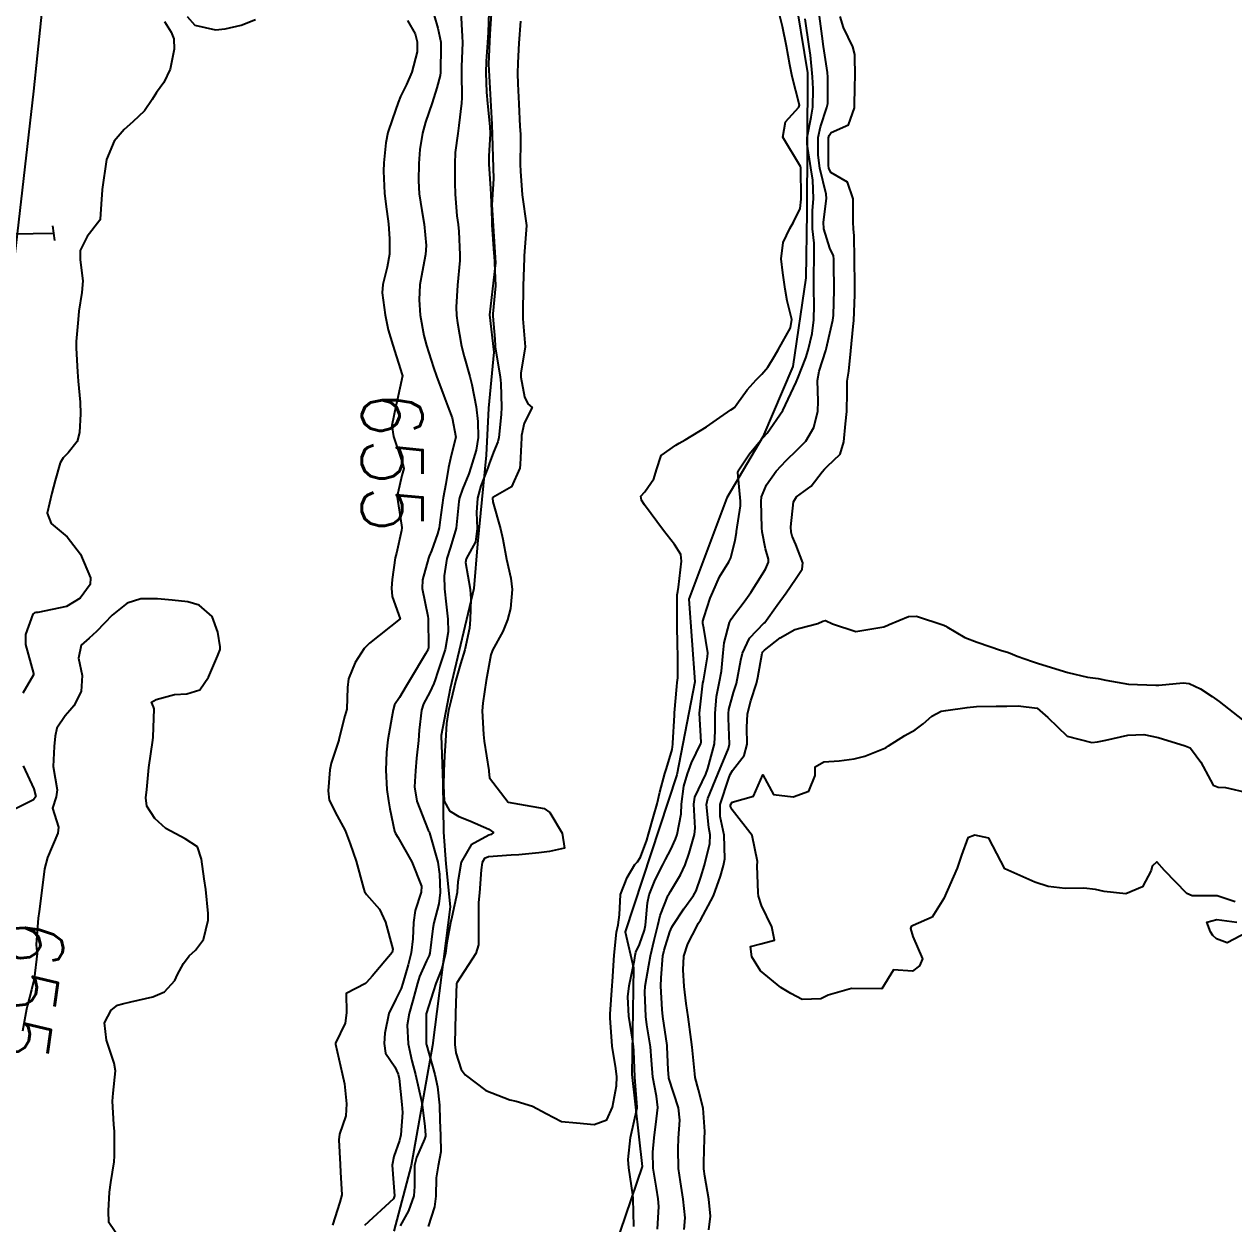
# Model space of a CAD drawing. Header units: metres. Extents: x 292545 to 299085, y 7450245 to 7463078.
# Drawn here: x 296687.5 to 296767.2, y 7461029.5 to 7461108.6 of the extents above; entities that cross this region are included whole.
import ezdxf
from ezdxf.enums import TextEntityAlignment as Align

# ---------------------------------------------------------------- set-up
doc = ezdxf.new("R2010")
doc.units = ezdxf.units.M
for name, color, linetype in [('Cotas', 45, 'Continuous'), ('Curvas de Nivel 1m', 11, 'Continuous'), ('Curvas de Nivel 5m', 15, 'Continuous'), ('Hidrografia', 140, 'Continuous'), ('Linha Férrea', 20, 'Continuous'), ('Pórtico', 62, 'Continuous')]:
    doc.layers.add(name, color=color, linetype=linetype)
doc.styles.add('Style-STANDARD', font='STANDARD.shx')

msp = doc.modelspace()

# ---------------------------------------------------------------- linework, layer by layer
at = {"layer": 'Curvas de Nivel 1m', "flags": 128}
for points, elevation in [([(296716.312, 7461109.355), (296716.399, 7461107.731), (296716.403, 7461107.354), (296716.357, 7461105.746), (296716.352, 7461105.354), (296716.376, 7461103.704), (296716.356, 7461103.354), (296716.177, 7461101.879), (296716.102, 7461101.356), (296715.94, 7461100.097), (296715.904, 7461099.358), (296715.905, 7461098.113), (296715.93, 7461097.357), (296716.049, 7461095.939), (296716.121, 7461095.358), (296716.17, 7461094.909), (296716.246, 7461093.355), (296716.235, 7461092.991), (296716.08, 7461091.358), (296716.006, 7461089.913), (296716.022, 7461089.358), (296716.078, 7461088.887), (296716.348, 7461087.353), (296716.523, 7461086.668), (296716.896, 7461085.346), (296717.024, 7461084.818), (296717.319, 7461083.342), (296717.418, 7461082.396), (296717.436, 7461081.34), (296717.304, 7461080.488), (296716.973, 7461079.345), (296716.832, 7461078.943), (296716.419, 7461077.92), (296716.212, 7461077.353), (296716.174, 7461077.117), (296716.004, 7461075.356), (296715.622, 7461074.114), (296715.386, 7461073.365), (296715.216, 7461072.232), (296715.231, 7461071.367), (296715.34, 7461070.352), (296715.456, 7461069.363), (296715.475, 7461068.533), (296715.272, 7461067.365), (296714.766, 7461065.861), (296714.609, 7461065.375), (296714.524, 7461065.121), (296714.261, 7461064.564), (296713.846, 7461063.787), (296713.707, 7461063.385), (296713.563, 7461062.053), (296713.505, 7461061.387), (296713.389, 7461060.211), (296713.308, 7461059.389), (296713.243, 7461058.334), (296713.409, 7461057.388), (296714.154, 7461055.464), (296714.186, 7461055.412), (296714.215, 7461055.379), (296714.242, 7461055.289), (296714.793, 7461053.373), (296714.907, 7461052.58), (296714.942, 7461051.372), (296714.851, 7461050.616), (296714.536, 7461049.375), (296714.462, 7461048.991), (296714.257, 7461047.378), (296714.215, 7461047.215), (296714.048, 7461046.868), (296713.579, 7461045.843), (296713.445, 7461045.386), (296713.151, 7461044.26), (296712.891, 7461043.391), (296712.774, 7461042.62), (296712.83, 7461041.392), (296713.073, 7461040.288), (296713.328, 7461039.386), (296713.71, 7461037.618), (296713.747, 7461037.382), (296713.922, 7461035.957), (296713.983, 7461035.379), (296713.979, 7461035.313), (296713.91, 7461035.122), (296713.38, 7461033.903), (296713.261, 7461033.386), (296713.263, 7461031.995), (296713.2, 7461031.387), (296712.868, 7461030.41), (296712.299, 7461029.403)], 653), ([(296718.15, 7461109.336), (296718.101, 7461108.015), (296718.054, 7461107.337), (296717.98, 7461106.112), (296717.955, 7461105.338), (296717.99, 7461104.078), (296718.051, 7461103.337), (296718.222, 7461101.813), (296718.234, 7461101.335), (296718.145, 7461099.868), (296718.144, 7461099.335), (296718.256, 7461097.735), (296718.278, 7461097.334), (296718.339, 7461095.621), (296718.355, 7461095.333), (296718.484, 7461093.451), (296718.491, 7461093.331), (296718.583, 7461091.33), (296718.419, 7461089.467), (296718.416, 7461089.331), (296718.538, 7461087.816), (296718.57, 7461087.366), (296718.57, 7461087.329), (296718.573, 7461087.289), (296718.883, 7461085.326), (296718.93, 7461084.894), (296718.985, 7461083.325), (296718.957, 7461082.846), (296718.802, 7461081.327), (296718.741, 7461081.045), (296718.449, 7461080.373), (296718.169, 7461079.601), (296718.076, 7461079.334), (296717.611, 7461078.148), (296717.393, 7461077.34), (296717.346, 7461076.398), (296717.386, 7461075.34), (296717.261, 7461074.46), (296716.664, 7461073.347), (296716.611, 7461073.097), (296716.926, 7461071.344), (296716.96, 7461070.717), (296716.928, 7461069.344), (296716.869, 7461068.783), (296716.564, 7461067.347), (296716.284, 7461066.425), (296715.977, 7461065.354), (296715.64, 7461063.971), (296715.49, 7461063.361), (296715.367, 7461062.496), (296715.296, 7461061.364), (296715.222, 7461060.374), (296715.175, 7461059.365), (296715.153, 7461058.406), (296715.215, 7461057.37), (296715.553, 7461056.752), (296716.163, 7461056.371), (296716.89, 7461056.079), (296718.155, 7461055.545), (296718.462, 7461055.327), (296718.299, 7461055.18), (296718.15, 7461055.138), (296716.978, 7461054.51), (296716.321, 7461053.357), (296716.11, 7461052.076), (296716.06, 7461051.404), (296716.052, 7461051.361), (296715.715, 7461049.735), (296715.634, 7461049.364), (296715.39, 7461048.04), (296715.288, 7461047.368), (296715.045, 7461046.368), (296714.667, 7461045.374), (296714.505, 7461044.898), (296714.013, 7461043.38), (296714.022, 7461041.38), (296714.033, 7461041.329), (296714.597, 7461039.374), (296714.765, 7461038.558), (296714.899, 7461037.37), (296714.918, 7461036.38), (296714.969, 7461035.369), (296714.981, 7461034.291), (296714.806, 7461033.371), (296714.687, 7461032.566), (296714.664, 7461031.372), (296714.566, 7461030.663), (296714.146, 7461029.377)], 652), ([(296696.784, 7461108.723), (296697.231, 7461108.037), (296697.398, 7461107.581), (296697.427, 7461106.916), (296697.168, 7461105.584), (296696.734, 7461104.713), (296696.259, 7461104.064), (296695.987, 7461103.597), (296695.472, 7461102.846), (296694.708, 7461102.112), (296694.142, 7461101.618), (296693.481, 7461100.838), (296692.96, 7461099.636), (296692.676, 7461097.662), (296692.675, 7461097.64), (296692.674, 7461097.618), (296692.644, 7461097.021), (296692.551, 7461095.714), (296692.525, 7461095.641), (296691.692, 7461094.569), (296691.242, 7461093.654), (296691.225, 7461093.025), (296691.402, 7461091.652), (296691.335, 7461090.889), (296691.143, 7461089.654), (296691.093, 7461089.109), (296690.97, 7461087.656), (296690.968, 7461087.216), (296691.065, 7461085.654), (296691.113, 7461085.045), (296691.229, 7461083.653), (296691.247, 7461082.88), (296691.192, 7461081.653), (296691.041, 7461081.067), (296690.449, 7461080.315), (296690.112, 7461079.998), (296689.923, 7461079.665), (296689.599, 7461078.494), (296689.366, 7461077.67), (296689.058, 7461076.339), (296689.333, 7461075.676), (296690.38, 7461074.781), (296691.252, 7461073.651), (296691.91, 7461072.081), (296691.9, 7461071.644), (296691.239, 7461070.746), (296690.328, 7461070.199), (296688.452, 7461069.816), (296688.324, 7461069.814), (296688.222, 7461069.793), (296688.125, 7461069.692), (296687.632, 7461068.368), (296687.626, 7461067.697), (296688.171, 7461065.794), (296688.154, 7461065.691), (296687.455, 7461064.504)], 656), ([(296714.547, 7461109.13), (296714.782, 7461108.298), (296714.979, 7461107.368), (296714.994, 7461107.144), (296714.959, 7461105.368), (296714.938, 7461105.171), (296714.733, 7461104.371), (296714.415, 7461103.375), (296713.982, 7461102.103), (296713.771, 7461101.384), (296713.606, 7461100.31), (296713.544, 7461099.387), (296713.517, 7461098.242), (296713.558, 7461097.386), (296713.74, 7461096.285), (296713.895, 7461095.387), (296714.015, 7461093.98), (296713.983, 7461093.386), (296713.766, 7461092.213), (296713.607, 7461091.39), (296713.549, 7461090.409), (296713.631, 7461089.389), (296713.868, 7461088.059), (296714.044, 7461087.385), (296714.511, 7461085.944), (296714.706, 7461085.377), (296715.186, 7461084.066), (296715.449, 7461083.366), (296715.739, 7461082.625), (296715.98, 7461081.357), (296715.67, 7461080.136), (296715.49, 7461079.364), (296715.326, 7461078.27), (296715.133, 7461077.369), (296714.942, 7461075.915), (296714.876, 7461075.373), (296714.774, 7461074.987), (296714.37, 7461073.863), (296714.225, 7461073.522), (296714.169, 7461073.382), (296713.779, 7461071.955), (296713.767, 7461071.386), (296714.13, 7461069.567), (296714.155, 7461069.382), (296714.167, 7461067.508), (296714.142, 7461067.382), (296713.987, 7461067.08), (296712.966, 7461065.393), (296712.714, 7461064.948), (296712.255, 7461064.207), (296711.934, 7461063.718), (296711.837, 7461063.406), (296711.751, 7461062.921), (296711.505, 7461061.411), (296711.406, 7461060.603), (296711.357, 7461059.413), (296711.44, 7461058.155), (296711.532, 7461057.41), (296711.627, 7461056.868), (296711.941, 7461055.403), (296711.995, 7461055.246), (296712.149, 7461055.002), (296713.074, 7461053.391), (296713.71, 7461051.782), (296713.696, 7461051.384), (296713.299, 7461050.18), (296713.184, 7461049.389), (296713.136, 7461048.32), (296713.028, 7461047.39), (296712.828, 7461046.609), (296712.494, 7461045.395), (296712.384, 7461045.042), (296712.022, 7461044.334), (296711.569, 7461043.407), (296711.308, 7461042.096), (296711.249, 7461041.411), (296711.35, 7461040.782), (296711.968, 7461039.875), (296712.182, 7461039.398), (296712.245, 7461039.112), (296712.427, 7461037.395), (296712.457, 7461036.873), (296712.356, 7461035.396), (296712.269, 7461035.036), (296711.899, 7461033.984), (296711.784, 7461033.402), (296711.876, 7461032.248), (296711.93, 7461031.399), (296711.861, 7461031.197), (296709.96, 7461029.429)], 654), ([(296720.232, 7461108.753), (296720.124, 7461107.31), (296720.053, 7461106.011), (296720.03, 7461105.311), (296720.054, 7461104.628), (296720.128, 7461103.309), (296720.19, 7461101.818), (296720.225, 7461101.307), (296720.236, 7461100.854), (296720.22, 7461099.307), (296720.227, 7461098.865), (296720.332, 7461097.305), (296720.623, 7461095.3), (296720.474, 7461093.302), (296720.464, 7461093.165), (296720.409, 7461091.303), (296720.387, 7461089.471), (296720.386, 7461089.303), (296720.392, 7461089.143), (296720.533, 7461087.3), (296720.246, 7461085.574), (296720.251, 7461085.313), (296720.49, 7461084.014), (296720.722, 7461083.543), (296721.004, 7461083.302), (296720.473, 7461082.281), (296720.303, 7461081.473), (296720.291, 7461081.312), (296720.205, 7461079.543), (296720.18, 7461079.313), (296719.647, 7461078.091), (296718.413, 7461077.384), (296718.39, 7461077.353), (296718.387, 7461077.33), (296718.411, 7461077.103), (296718.911, 7461075.325), (296719.06, 7461074.646), (296719.317, 7461073.32), (296719.599, 7461072.069), (296719.689, 7461071.317), (296719.575, 7461070.067), (296719.386, 7461069.319), (296719.077, 7461068.551), (296718.398, 7461067.329), (296718.362, 7461067.26), (296718.29, 7461067.025), (296717.965, 7461065.333), (296717.742, 7461063.843), (296717.712, 7461063.335), (296717.786, 7461061.776), (296717.832, 7461061.334), (296718.144, 7461059.39), (296718.156, 7461059.33), (296718.197, 7461058.914), (296719.431, 7461057.317), (296720.172, 7461057.193), (296721.781, 7461056.898), (296722.166, 7461056.632), (296722.973, 7461055.272), (296723.124, 7461054.285), (296722.135, 7461054.059), (296721.439, 7461053.984), (296720.131, 7461053.855), (296719.624, 7461053.821), (296718.129, 7461053.72), (296717.852, 7461053.609), (296717.704, 7461053.336), (296717.643, 7461052.862), (296717.533, 7461051.339), (296717.475, 7461050.718), (296717.473, 7461049.339), (296717.477, 7461047.924), (296717.292, 7461047.341), (296716.033, 7461045.409), (296716.024, 7461045.369), (296715.963, 7461043.411), (296715.963, 7461043.36), (296715.906, 7461041.439), (296715.908, 7461041.361), (296715.977, 7461040.813), (296716.324, 7461039.712), (296716.581, 7461039.351), (296717.948, 7461038.328), (296719.533, 7461037.72), (296719.938, 7461037.62), (296721.014, 7461037.299), (296721.928, 7461036.812), (296722.936, 7461036.287), (296723.922, 7461036.194), (296725.081, 7461036.088), (296725.924, 7461036.387), (296726.283, 7461037.235), (296726.552, 7461038.633), (296726.572, 7461039.231), (296726.507, 7461039.77), (296726.263, 7461041.236), (296726.148, 7461043.101), (296726.138, 7461043.238), (296726.135, 7461043.359), (296726.274, 7461045.236), (296726.298, 7461045.498), (296726.398, 7461047.235), (296726.557, 7461048.752), (296726.673, 7461049.231), (296726.757, 7461049.897), (296726.82, 7461051.229), (296727.253, 7461052.361), (296727.764, 7461053.215), (296727.946, 7461053.392), (296728.13, 7461053.699), (296728.546, 7461054.807), (296728.666, 7461055.205), (296728.987, 7461056.379), (296729.236, 7461057.199), (296729.419, 7461057.963), (296729.747, 7461059.195), (296729.858, 7461059.542), (296730.219, 7461060.789), (296730.267, 7461061.145), (296730.267, 7461061.19), (296730.375, 7461063.055), (296730.383, 7461063.189), (296730.518, 7461064.938), (296730.555, 7461065.186), (296730.599, 7461065.508), (296730.584, 7461067.186), (296730.572, 7461067.462), (296730.548, 7461069.186), (296730.559, 7461070.967), (296730.589, 7461071.186), (296730.643, 7461071.482), (296730.831, 7461073.183), (296730.8, 7461073.617), (296730.379, 7461074.289), (296729.647, 7461075.197), (296728.41, 7461076.892), (296728.204, 7461077.212), (296728.156, 7461077.472), (296728.418, 7461077.762), (296729.022, 7461078.609), (296729.193, 7461079.202), (296729.498, 7461080.148), (296730.458, 7461080.831), (296730.692, 7461080.954), (296731.082, 7461081.181), (296732.472, 7461082.025), (296733.135, 7461082.494), (296734.09, 7461083.144), (296734.317, 7461083.31), (296734.487, 7461083.518), (296735.162, 7461084.467), (296735.76, 7461085.127), (296736.137, 7461085.495), (296736.516, 7461085.973), (296736.951, 7461086.689), (296737.197, 7461087.11), (296738.009, 7461088.559), (296738.103, 7461089.097), (296737.804, 7461090.341), (296737.67, 7461091.099), (296737.505, 7461092.185), (296737.403, 7461093.102), (296737.532, 7461094.182), (296737.969, 7461095.097), (296738.22, 7461095.503), (296738.643, 7461096.411), (296738.715, 7461097.027), (296738.717, 7461097.089), (296738.7, 7461099.062), (296738.698, 7461099.09), (296738.674, 7461099.187), (296737.505, 7461101.102), (296737.678, 7461102.131), (296738.57, 7461103.092), (296738.597, 7461103.219), (296738.113, 7461105.096), (296737.97, 7461105.878), (296737.745, 7461107.1), (296737.49, 7461108.395), (296737.31, 7461109.105)], 651), ([(296727.688, 7461029.378), (296727.657, 7461031.222), (296727.635, 7461031.454), (296727.365, 7461033.225), (296727.332, 7461033.792), (296727.483, 7461035.224), (296727.909, 7461037.186), (296727.918, 7461037.21), (296727.915, 7461037.228), (296727.765, 7461039.213), (296727.703, 7461040.937), (296727.683, 7461041.215), (296727.629, 7461041.575), (296727.376, 7461043.22), (296727.306, 7461044.501), (296727.386, 7461045.22), (296727.747, 7461046.912), (296727.787, 7461047.214), (296727.838, 7461047.432), (296728.064, 7461047.938), (296728.398, 7461048.887), (296728.46, 7461049.206), (296728.607, 7461050.696), (296728.715, 7461051.204), (296729.106, 7461052.207), (296729.603, 7461053.195), (296729.788, 7461053.534), (296730.138, 7461054.187), (296730.449, 7461054.886), (296730.546, 7461055.186), (296730.807, 7461056.543), (296730.845, 7461057.183), (296731, 7461058.373), (296731.237, 7461059.18), (296731.491, 7461059.896), (296732.106, 7461061.171), (296732.131, 7461061.264), (296732.028, 7461063.172), (296732.034, 7461063.384), (296732.248, 7461065.16), (296732.274, 7461065.31), (296732.558, 7461066.89), (296732.565, 7461067.157), (296732.309, 7461068.778), (296732.239, 7461069.088), (296732.231, 7461069.161), (296732.239, 7461069.236), (296732.318, 7461069.527), (296732.734, 7461070.759), (296732.889, 7461071.155), (296733.34, 7461072.163), (296733.956, 7461073.144), (296734.094, 7461073.415), (296734.377, 7461074.577), (296734.457, 7461075.065), (296734.468, 7461075.139), (296734.72, 7461076.825), (296734.728, 7461077.137), (296734.555, 7461079.016), (296734.571, 7461079.139), (296735.317, 7461080.264), (296736.041, 7461081.124), (296736.241, 7461081.347), (296736.468, 7461081.621), (296737.512, 7461083.105), (296738.381, 7461084.971), (296738.434, 7461085.091), (296738.459, 7461085.135), (296738.505, 7461085.229), (296739.026, 7461086.584), (296739.177, 7461087.084), (296739.433, 7461088.192), (296739.557, 7461089.08), (296739.567, 7461090.075), (296739.558, 7461091.08), (296739.553, 7461092.116), (296739.577, 7461093.08), (296739.562, 7461094.132), (296739.472, 7461095.082), (296739.464, 7461096.258), (296739.53, 7461097.081), (296739.477, 7461098.269), (296739.347, 7461099.083), (296739.117, 7461100.657), (296739.121, 7461101.086), (296739.369, 7461102.428), (296739.483, 7461103.082), (296739.513, 7461104.305), (296739.468, 7461105.083), (296739.322, 7461106.519), (296739.243, 7461107.085), (296738.971, 7461108.907)], 652), ([(296729.245, 7461029.199), (296729.347, 7461030.686), (296729.299, 7461031.198), (296729.187, 7461031.886), (296728.98, 7461033.204), (296728.956, 7461034.257), (296729.03, 7461035.203), (296729.194, 7461036.47), (296729.273, 7461037.197), (296729.192, 7461037.95), (296728.944, 7461039.2), (296728.854, 7461040.321), (296728.787, 7461041.202), (296728.549, 7461042.66), (296728.484, 7461043.205), (296728.426, 7461044.809), (296728.453, 7461045.206), (296728.676, 7461046.575), (296728.788, 7461047.203), (296729.042, 7461048.227), (296729.277, 7461049.198), (296729.436, 7461049.85), (296729.968, 7461051.191), (296730.014, 7461051.281), (296730.105, 7461051.436), (296730.777, 7461052.523), (296731.079, 7461053.18), (296731.35, 7461053.963), (296731.702, 7461055.175), (296731.738, 7461055.593), (296731.641, 7461057.175), (296731.708, 7461057.647), (296732.195, 7461058.661), (296732.435, 7461059.167), (296732.571, 7461059.529), (296733.002, 7461061.158), (296733.06, 7461061.986), (296733.048, 7461063.158), (296733.143, 7461064.267), (296733.318, 7461065.15), (296733.476, 7461065.953), (296733.589, 7461067.147), (296733.646, 7461067.8), (296733.998, 7461069.143), (296734.1, 7461069.358), (296734.321, 7461069.68), (296734.964, 7461070.503), (296735.404, 7461071.129), (296735.764, 7461071.711), (296736.358, 7461072.663), (296736.569, 7461073.117), (296736.563, 7461073.315), (296736.372, 7461073.99), (296736.142, 7461075.122), (296736.123, 7461075.386), (296736.074, 7461077.123), (296736.107, 7461077.432), (296736.424, 7461078.204), (296737.06, 7461079.111), (296737.728, 7461079.816), (296738.454, 7461080.516), (296738.747, 7461080.799), (296739.014, 7461081.084), (296739.555, 7461081.996), (296739.821, 7461083.077), (296739.84, 7461083.725), (296739.79, 7461085.077), (296739.894, 7461085.695), (296740.332, 7461087.072), (296740.375, 7461087.231), (296740.541, 7461087.927), (296740.811, 7461089.066), (296740.85, 7461089.36), (296740.889, 7461091.065), (296740.874, 7461092.791), (296740.873, 7461093.066), (296740.837, 7461093.299), (296740.61, 7461093.792), (296740.219, 7461095.074), (296740.198, 7461095.506), (296740.39, 7461097.073), (296740.369, 7461097.36), (296739.956, 7461099.077), (296739.832, 7461099.928), (296739.841, 7461101.079), (296739.98, 7461101.801), (296740.416, 7461103.073), (296740.464, 7461103.334), (296740.478, 7461105.073), (296740.454, 7461105.365), (296740.195, 7461107.076), (296740.095, 7461107.755), (296739.916, 7461109.079)], 653), ([(296731.013, 7461029.178), (296731.083, 7461029.945), (296730.956, 7461031.179), (296730.759, 7461032.302), (296730.641, 7461033.183), (296730.61, 7461034.479), (296730.646, 7461035.183), (296730.729, 7461036.378), (296730.647, 7461037.183), (296730.011, 7461039.141), (296730.003, 7461039.19), (296729.968, 7461039.685), (296729.902, 7461041.191), (296729.888, 7461041.288), (296729.604, 7461043.194), (296729.553, 7461043.659), (296729.478, 7461045.196), (296729.497, 7461045.737), (296729.613, 7461047.194), (296729.686, 7461047.566), (296730.077, 7461048.785), (296730.197, 7461049.073), (296730.267, 7461049.188), (296730.989, 7461050.286), (296731.624, 7461051.175), (296731.797, 7461051.482), (296732.115, 7461052.371), (296732.351, 7461053.167), (296732.705, 7461054.601), (296732.716, 7461055.162), (296732.638, 7461055.643), (296732.493, 7461057.165), (296732.575, 7461057.562), (296733.239, 7461059.154), (296733.932, 7461060.857), (296733.994, 7461061.143), (296733.934, 7461062.838), (296733.928, 7461063.145), (296733.963, 7461063.427), (296734.264, 7461064.543), (296734.412, 7461064.998), (296734.45, 7461065.138), (296734.75, 7461066.674), (296734.852, 7461067.134), (296735.307, 7461068.126), (296736.289, 7461069.12), (296736.313, 7461069.149), (296737.144, 7461070.294), (296737.718, 7461071.099), (296738.352, 7461072.01), (296738.784, 7461072.66), (296738.837, 7461073.085), (296738.375, 7461074.289), (296738.129, 7461074.843), (296738.059, 7461075.095), (296738.036, 7461075.447), (296738.206, 7461077.093), (296738.416, 7461077.415), (296739.374, 7461078.13), (296740.103, 7461079.073), (296740.251, 7461079.256), (296740.438, 7461079.412), (296741.282, 7461080.23), (296741.535, 7461081.054), (296741.645, 7461082.222), (296741.732, 7461083.051), (296741.752, 7461084.308), (296741.749, 7461085.051), (296741.858, 7461085.704), (296741.996, 7461087.048), (296742.135, 7461088.633), (296742.177, 7461089.046), (296742.243, 7461090.719), (296742.248, 7461091.045), (296742.242, 7461091.381), (296742.237, 7461093.045), (296742.209, 7461094.636), (296742.16, 7461095.047), (296742.133, 7461095.544), (296742.146, 7461097.048), (296741.763, 7461098.153), (296740.67, 7461098.784), (296740.529, 7461099.071), (296740.51, 7461099.236), (296740.527, 7461101.072), (296740.551, 7461101.215), (296740.698, 7461101.422), (296741.831, 7461101.928), (296742.231, 7461103.047), (296742.248, 7461104.557), (296742.264, 7461105.047), (296742.26, 7461106.549), (296742.129, 7461107.05), (296741.515, 7461108.325), (296741.28, 7461109.063)], 654), ([(296767.304, 7461050.748), (296766.107, 7461051.155), (296764.458, 7461051.137), (296764.108, 7461051.294), (296762.633, 7461052.805), (296762.132, 7461053.392), (296761.837, 7461053.103), (296761.756, 7461052.814), (296761.196, 7461051.735), (296760.107, 7461051.282), (296758.679, 7461051.422), (296758.11, 7461051.573), (296757.328, 7461051.65), (296756.11, 7461051.633), (296754.976, 7461051.762), (296754.114, 7461052.055), (296752.123, 7461052.93), (296751.067, 7461054.941), (296750.155, 7461055.152), (296749.685, 7461054.957), (296749.271, 7461053.828), (296748.979, 7461052.967), (296748.103, 7461050.98), (296747.335, 7461049.743), (296746.085, 7461049.19), (296745.969, 7461049.116), (296745.914, 7461049.002), (296746.075, 7461048.466), (296746.696, 7461046.994), (296746.516, 7461046.528), (296746.045, 7461046.178), (296744.795, 7461046.263), (296744.033, 7461045.02), (296742.033, 7461045.05), (296740.485, 7461044.607), (296740.022, 7461044.371), (296738.787, 7461044.323), (296738.027, 7461044.719), (296737.387, 7461045.106), (296736.044, 7461046.2), (296735.468, 7461047.126), (296735.381, 7461047.809), (296736.066, 7461047.977), (296736.964, 7461048.216), (296736.793, 7461049.113), (296736.097, 7461050.509), (296735.905, 7461051.122), (296735.893, 7461051.334), (296735.828, 7461053.123), (296735.836, 7461053.414), (296735.491, 7461055.127), (296734.17, 7461056.816), (296734.059, 7461057.029), (296734.06, 7461057.142), (296734.175, 7461057.314), (296735.585, 7461057.719), (296736.193, 7461059.12), (296736.899, 7461057.828), (296738.179, 7461057.662), (296739.214, 7461058.048), (296739.63, 7461059.076), (296739.637, 7461059.64), (296740.206, 7461059.963), (296741.228, 7461060.04), (296742.21, 7461060.172), (296742.901, 7461060.352), (296744.221, 7461060.872), (296744.32, 7461060.92), (296744.473, 7461061.018), (296745.539, 7461061.698), (296746.234, 7461062.079), (296746.76, 7461062.472), (296747.323, 7461062.989), (296747.929, 7461063.302), (296748.249, 7461063.353), (296749.655, 7461063.556), (296750.253, 7461063.62), (296751.551, 7461063.639), (296752.253, 7461063.631), (296753.002, 7461063.67), (296754.249, 7461063.501), (296754.963, 7461062.893), (296756.231, 7461061.653), (296757.852, 7461061.238), (296758.227, 7461061.284), (296758.784, 7461061.408), (296760.232, 7461061.732), (296761.275, 7461061.777), (296762.231, 7461061.581), (296763.999, 7461061.019), (296764.224, 7461060.947), (296764.325, 7461060.89), (296764.421, 7461060.787), (296765.047, 7461059.941), (296765.676, 7461058.768), (296765.858, 7461058.433), (296766.188, 7461058.295), (296766.658, 7461058.285), (296768.185, 7461057.923)], 656), ([(296687.482, 7461059.697), (296688.181, 7461058.2), (296688.306, 7461057.688), (296688.171, 7461057.461), (296686.981, 7461056.886)], 656), ([(296768.073, 7461048.74), (296766.766, 7461048.053), (296766.068, 7461048.31), (296765.836, 7461048.529), (296765.674, 7461048.766), (296765.44, 7461049.412), (296766.085, 7461049.597), (296767.417, 7461049.413)], 656)]:
    msp.add_lwpolyline(points, dxfattribs=dict(at, elevation=elevation))
at = {"layer": 'Curvas de Nivel 5m', "elevation": 655, "flags": 128}
for points in [[(296698.283, 7461109.063), (296698.782, 7461108.49), (296700.137, 7461108.189), (296700.78, 7461108.248), (296701.83, 7461108.482), (296702.786, 7461108.869)], [(296712.787, 7461108.805), (296713.296, 7461107.91), (296713.438, 7461107.39), (296713.419, 7461106.734), (296713.081, 7461105.395), (296712.735, 7461104.575), (296712.333, 7461103.798), (296712.184, 7461103.405), (296711.799, 7461102.316), (296711.503, 7461101.412), (296711.371, 7461100.728), (296711.228, 7461099.414), (296711.203, 7461098.88), (296711.27, 7461097.414), (296711.366, 7461096.688), (296711.531, 7461095.411), (296711.6, 7461094.424), (296711.607, 7461093.41), (296711.456, 7461092.55), (296711.161, 7461091.414), (296711.13, 7461090.859), (296711.311, 7461089.412), (296711.521, 7461088.433), (296711.821, 7461087.407), (296712.441, 7461085.463), (296712.455, 7461085.4), (296712.114, 7461083.779), (296712.019, 7461083.405), (296711.765, 7461082.112), (296711.866, 7461081.406), (296712.438, 7461079.717), (296712.534, 7461079.399), (296712.54, 7461079.291), (296712.427, 7461078.826), (296712.148, 7461077.671), (296712.121, 7461077.403), (296712.395, 7461075.564), (296712.419, 7461075.4), (296712.415, 7461075.377), (296712.39, 7461075.211), (296712.06, 7461073.711), (296711.99, 7461073.404), (296711.779, 7461071.976), (296711.747, 7461071.406), (296711.78, 7461070.851), (296712.313, 7461069.4), (296710.298, 7461067.778), (296710.107, 7461067.621), (296709.928, 7461067.434), (296709.35, 7461066.506), (296708.899, 7461065.444), (296708.844, 7461064.864), (296708.789, 7461063.445), (296708.673, 7461063.011), (296708.273, 7461061.45), (296708.264, 7461061.408), (296708.221, 7461061.269), (296707.775, 7461059.887), (296707.685, 7461059.455), (296707.57, 7461058.068), (296707.622, 7461057.456), (296708.163, 7461056.418), (296708.692, 7461055.445), (296709.016, 7461054.57), (296709.403, 7461053.437), (296709.886, 7461051.652), (296709.956, 7461051.431), (296710.101, 7461051.227), (296710.942, 7461050.268), (296711.336, 7461049.411), (296711.835, 7461047.625), (296711.771, 7461047.404), (296710.459, 7461045.846), (296710.095, 7461045.429), (296710.032, 7461045.376), (296708.745, 7461044.723), (296708.764, 7461043.442), (296708.683, 7461042.763), (296708.057, 7461041.449), (296708.047, 7461041.384), (296708.488, 7461039.445), (296708.638, 7461038.761), (296708.781, 7461037.442), (296708.723, 7461036.65), (296708.321, 7461035.446), (296708.275, 7461035.081), (296708.367, 7461033.445), (296708.388, 7461032.942), (296708.457, 7461031.444), (296708.34, 7461030.964), (296707.843, 7461029.45)], [(296693.833, 7461028.59), (296693.133, 7461029.627), (296693.091, 7461030.391), (296693.162, 7461031.627), (296693.246, 7461032.26), (296693.468, 7461033.624), (296693.492, 7461034.029), (296693.493, 7461035.624), (296693.456, 7461036.089), (296693.366, 7461037.626), (296693.413, 7461038.161), (296693.555, 7461039.624), (296693.468, 7461040.125), (296692.975, 7461041.63), (296692.847, 7461042.784), (296693.272, 7461043.627), (296693.699, 7461043.941), (296694.017, 7461044.041), (296694.566, 7461044.16), (296696.022, 7461044.5), (296696.782, 7461044.826), (296697.46, 7461045.576), (296697.654, 7461045.958), (296698.044, 7461046.688), (296698.422, 7461047.194), (296698.831, 7461047.562), (296699.356, 7461048.265), (296699.657, 7461049.554), (296699.662, 7461049.98), (296699.509, 7461051.556), (296699.397, 7461052.274), (296699.217, 7461053.554), (296698.953, 7461054.37), (296698.146, 7461054.91), (296696.883, 7461055.583), (296696.159, 7461056.245), (296695.619, 7461057.05), (296695.561, 7461057.599), (296695.63, 7461058.149), (296695.753, 7461059.597), (296696.026, 7461061.398), (296696.048, 7461061.593), (296696.104, 7461063.454), (296696.074, 7461063.593), (296695.937, 7461063.903), (296696.25, 7461064.074), (296697.438, 7461064.396), (296698.256, 7461064.449), (296699.112, 7461064.706), (296699.689, 7461065.549), (296700.287, 7461066.925), (296700.453, 7461067.377), (296700.454, 7461067.538), (296700.307, 7461068.501), (296699.917, 7461069.546), (296699.067, 7461070.296), (296698.332, 7461070.518), (296697.296, 7461070.617), (296696.334, 7461070.7), (296695.227, 7461070.708), (296694.331, 7461070.413), (296693.344, 7461069.625), (296692.836, 7461069.111), (296692.307, 7461068.562), (296691.823, 7461068.122), (296691.302, 7461067.65), (296691.127, 7461066.809), (296691.357, 7461065.649), (296691.3, 7461064.612), (296690.819, 7461063.654), (296690.559, 7461063.346), (296690.243, 7461063.003), (296689.708, 7461062.19), (296689.595, 7461061.669), (296689.522, 7461060.976), (296689.451, 7461059.671), (296689.712, 7461058.135), (296689.665, 7461057.668), (296689.404, 7461056.91), (296689.804, 7461055.665), (296689.767, 7461055.284), (296689.091, 7461053.676), (296688.878, 7461052.923), (296688.727, 7461051.681), (296688.524, 7461050.12), (296688.474, 7461049.684), (296688.331, 7461047.951), (296688.35, 7461047.686), (296688.396, 7461047.347), (296688.215, 7461045.687), (296688.026, 7461044.955), (296687.767, 7461043.941), (296687.71, 7461043.693), (296687.443, 7461042.243)], [(296732.627, 7461029.158), (296732.749, 7461030.054), (296732.632, 7461031.158), (296732.363, 7461032.686), (296732.31, 7461033.164), (296732.31, 7461033.576), (296732.353, 7461035.163), (296732.369, 7461035.615), (296732.267, 7461037.165), (296731.951, 7461038.369), (296731.74, 7461039.172), (296731.704, 7461039.434), (296731.546, 7461041.174), (296731.483, 7461041.683), (296731.285, 7461043.177), (296731.145, 7461044.055), (296731.016, 7461045.18), (296730.945, 7461046.28), (296730.987, 7461047.181), (296731.26, 7461047.983), (296731.858, 7461049.172), (296731.941, 7461049.315), (296732.087, 7461049.535), (296732.949, 7461051.157), (296733.398, 7461052.433), (296733.598, 7461053.148), (296733.682, 7461053.594), (296733.642, 7461055.148), (296733.377, 7461056.364), (296733.373, 7461057.152), (296733.944, 7461058.897), (296734.047, 7461059.142), (296734.197, 7461059.403), (296734.966, 7461060.378), (296735.167, 7461061.131), (296735.141, 7461062.224), (296735.184, 7461063.131), (296735.4, 7461063.984), (296735.772, 7461065.125), (296735.869, 7461065.532), (296736.156, 7461067.121), (296736.196, 7461067.219), (296736.295, 7461067.32), (296737.329, 7461068.131), (296738.309, 7461068.679), (296738.629, 7461068.767), (296739.823, 7461069.075), (296740.153, 7461069.234), (296740.316, 7461069.283), (296740.777, 7461069.065), (296742.308, 7461068.56), (296744.16, 7461068.871), (296744.312, 7461068.933), (296744.373, 7461068.959), (296744.508, 7461069.018), (296745.785, 7461069.541), (296746.321, 7461069.562), (296748.109, 7461068.973), (296748.249, 7461068.908), (296748.312, 7461068.869), (296749.503, 7461068.16), (296750.302, 7461067.847), (296751.918, 7461067.313), (296752.296, 7461067.194), (296752.488, 7461067.12), (296752.94, 7461066.92), (296753.961, 7461066.577), (296754.287, 7461066.474), (296754.913, 7461066.264), (296756.277, 7461065.851), (296757.584, 7461065.557), (296758.272, 7461065.45), (296758.775, 7461065.357), (296760.267, 7461065.081), (296762.067, 7461065.011), (296762.266, 7461065.018), (296763.88, 7461065.182), (296764.268, 7461065.135), (296765.011, 7461064.779), (296765.773, 7461064.283), (296766.255, 7461063.937), (296767.79, 7461062.745)]]:
    msp.add_lwpolyline(points, dxfattribs=at)
at = {"layer": 'Hidrografia'}
for points in [[(296718.431, 7461111.308), (296718.214, 7461107.885), (296718.125, 7461105.925), (296718.342, 7461101.978), (296718.465, 7461098.371), (296718.344, 7461096.653), (296718.591, 7461092.83), (296718.19, 7461089.408), (296718.468, 7461086.941), (296718.128, 7461083.257), (296717.974, 7461080.174), (296717.404, 7461074.334), (296717.155, 7461071.397), (296715.61, 7461064.799), (296715.012, 7461061.713), (296715.111, 7461058.577), (296715.161, 7461055.341), (296715.313, 7461053.264), (296715.612, 7461050.426), (296714.434, 7461041.285), (296713.031, 7461033.391), (296711.884, 7461029.063)], [(296738.233, 7461110.848), (296739.14, 7461105.355), (296739.084, 7461096.151), (296739.028, 7461091.847), (296738.177, 7461086.015), (296736.193, 7461081.372), (296733.812, 7461077.351), (296731.316, 7461070.674), (296731.712, 7461065.238), (296730.522, 7461059.122), (296727.117, 7461048.772), (296727.684, 7461046.394), (296727.571, 7461039.372), (296728.251, 7461033.313), (296724.963, 7461023.644)]]:
    msp.add_lwpolyline(points, dxfattribs=at)
at = {"layer": 'Linha Férrea', "linetype": 'Continuous'}
msp.add_lwpolyline([(296689.372, 7461115.788), (296688.165, 7461104.141), (296686.514, 7461089.766)], dxfattribs=at)
at = {"layer": 'Pórtico'}
for points in [[(296689.412, 7461095.274), (296689.548, 7461094.307)], [(296680.124, 7461094.639), (296689.48, 7461094.79)]]:
    msp.add_lwpolyline(points, dxfattribs=at)

# ---------------------------------------------------------------- texts
at = {"layer": 'Cotas', "style": 'Style-STANDARD'}
for rotation, p in [(269.95741, (296711.783, 7461079.729, 655)), (261.44011, (296687.678, 7461044.931, 655))]:
    msp.add_text('655', height=4, rotation=rotation, dxfattribs=at).set_placement(p, align=Align.MIDDLE_CENTER)

doc.saveas('drawing.dxf')
